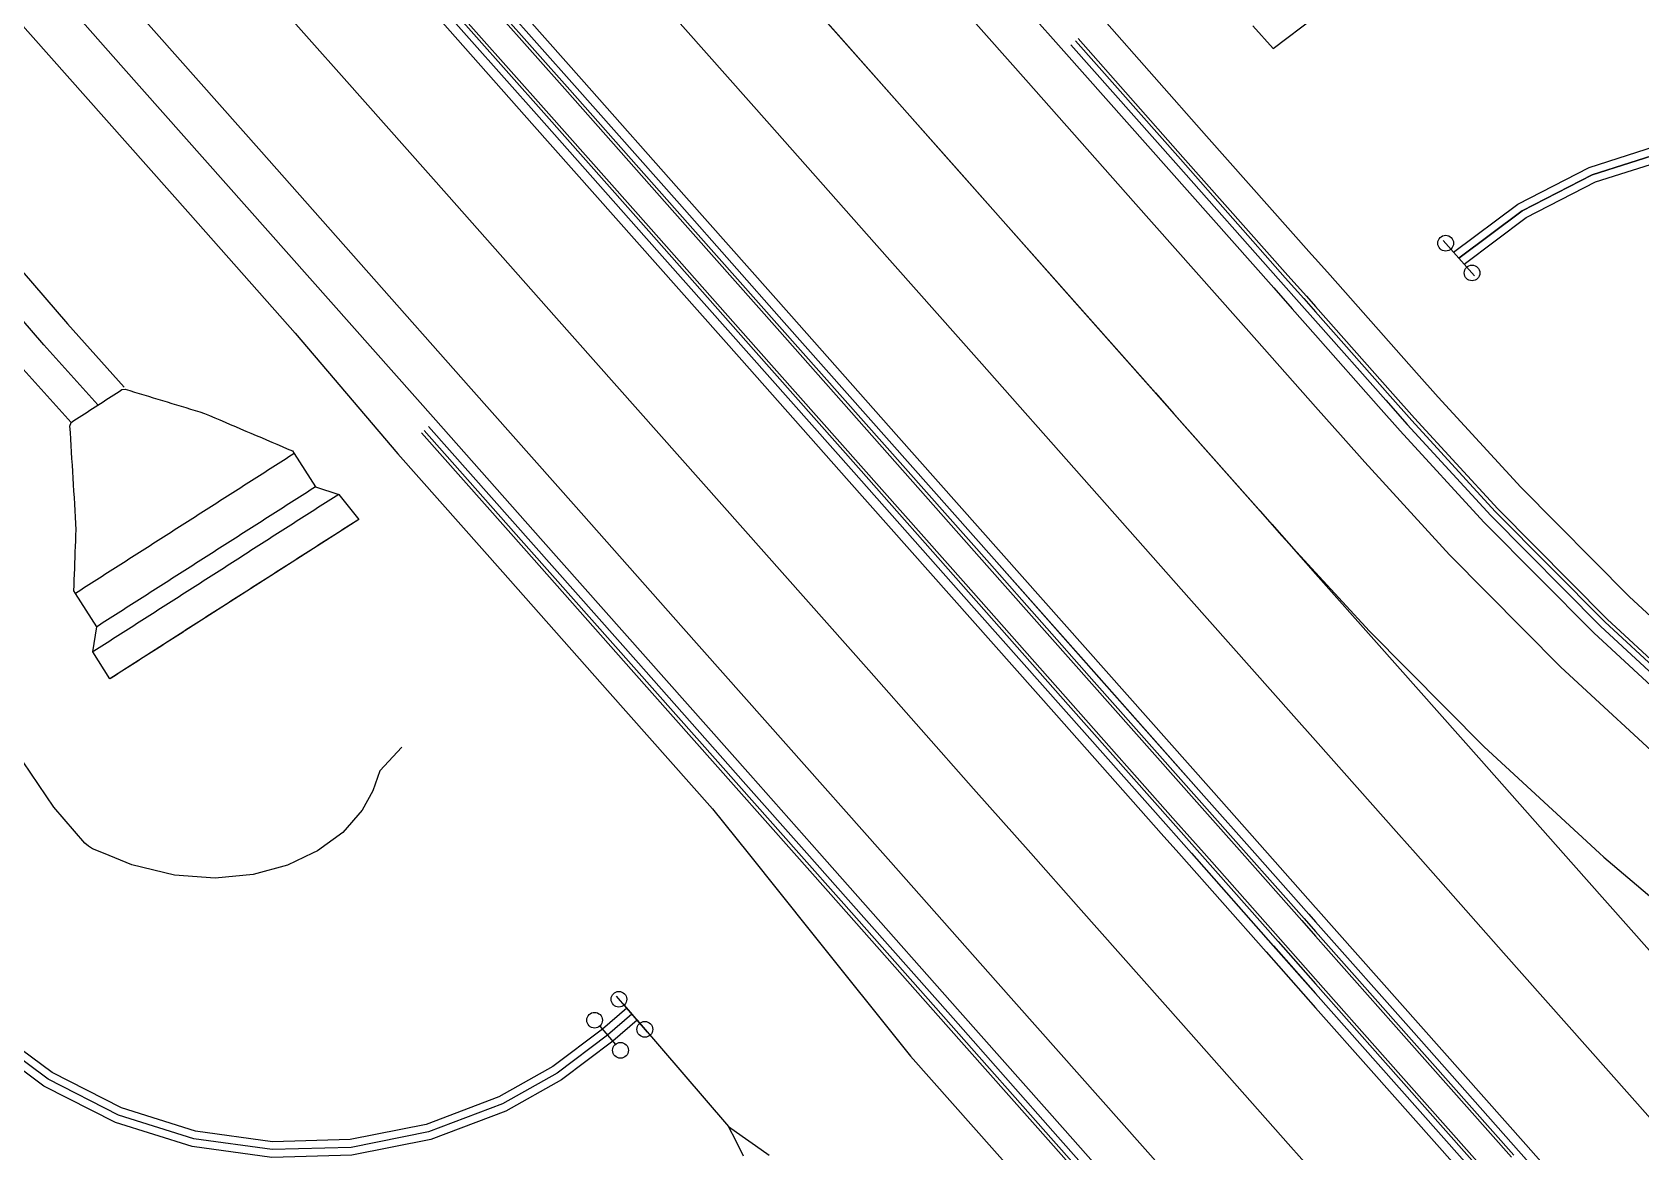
# Model space of a CAD drawing. Extents: x 387562 to 388546, y 804386 to 804945.
# Drawn here: x 387859.4 to 387910.3, y 804790.6 to 804826 of the extents above; entities that cross this region are included whole.
import ezdxf

# ---------------------------------------------------------------- set-up
doc = ezdxf.new("R2010")
doc.units = 0
doc.layers.get('0').update_dxf_attribs({"linetype": 'CONTINUOUS'})

msp = doc.modelspace()

# ---------------------------------------------------------------- linework, layer by layer
at = {"color": 1}
for p, q in [((387898.6599, 804825.4321), (387900, 804826.4447)), ((387898.6599, 804825.4321), (387898.0192, 804826.1549)), ((387904.7829, 804818.5256), (387904.2788, 804819.0941)), ((387878.1327, 804795.1985), (387878.6288, 804794.623)), ((387878.544, 804794.7214), (387881.4393, 804791.3625)), ((387877.3638, 804794.5356), (387877.8598, 804793.9601)), ((387881.4393, 804791.3625), (387881.8662, 804791.0613)), ((387881.6742, 804790.8959), (387881.4393, 804791.3625)), ((387881.9092, 804790.4293), (387881.6742, 804790.8959)), ((387881.8662, 804791.0613), (387882.293, 804790.7602)), ((387882.293, 804790.7602), (387882.7199, 804790.459))]:
    msp.add_line(p, q, dxfattribs=at)
at = {"color": 3}
for p, q in [((387904.0333, 804819.371), (387905.0284, 804818.2486)), ((387898.4786, 804800), (387900, 804798.2839)), ((387878.8705, 804794.3426), (387877.8911, 804795.4788))]:
    msp.add_line(p, q, dxfattribs=at)
at = {"color": 7}
msp.add_line((387898.4786, 804800), (387900, 804798.2839), dxfattribs=at)
at = {"color": 1, "linetype": 'CONTINUOUS'}
for points in [[(387800, 804879.2478), (387800.0751, 804879.186), (387803.7197, 804876.097), (387807.3182, 804872.9577), (387810.8698, 804869.7686), (387814.3739, 804866.5305), (387817.8298, 804863.2441), (387821.2369, 804859.9101), (387824.6547, 804856.592), (387828.024, 804853.2261), (387831.3443, 804849.813), (387834.615, 804846.3534), (387837.8352, 804842.8481), (387841.0045, 804839.2978), (387843.0434, 804836.9587), (387844.1811, 804835.6429), (387847.4516, 804831.8603), (387850.7221, 804828.0777), (387853.9926, 804824.2952), (387857.2631, 804820.5126), (387860.5336, 804816.7301), (387862.3325, 804814.7273)], [(387800, 804876.6295), (387802.4637, 804874.5407), (387806.04, 804871.4194), (387809.5698, 804868.2487), (387813.0524, 804865.0294), (387816.487, 804861.762), (387819.873, 804858.4473), (387823.27, 804855.1489), (387826.6189, 804851.8029), (387829.919, 804848.41), (387833.1697, 804844.9709), (387836.3704, 804841.4864), (387839.5203, 804837.9572), (387841.5469, 804835.6319), (387842.6846, 804834.3161), (387845.9551, 804830.5335), (387849.2256, 804826.751), (387852.496, 804822.9684), (387855.7665, 804819.1859), (387859.037, 804815.4033), (387860.6469, 804813.6112)], [(387856.5095, 804867.2975), (387860.0721, 804863.5195), (387863.5804, 804859.691), (387865.8387, 804857.1676), (387866.9925, 804855.866), (387870.3094, 804852.1246), (387873.6263, 804848.3832), (387876.9432, 804844.6418), (387880.2601, 804840.9004), (387883.577, 804837.159), (387886.8939, 804833.4176), (387890.2108, 804829.6762), (387893.2392, 804826.411), (387896.5561, 804822.6696), (387899.873, 804818.9282), (387900, 804818.7849)], [(387856.6655, 804846.7107), (387859.9824, 804842.9693), (387863.2993, 804839.2279), (387866.6162, 804835.4865), (387869.9331, 804831.7451), (387873.25, 804828.0037), (387876.5669, 804824.2623), (387879.8838, 804820.5209), (387883.2007, 804816.7794), (387886.5176, 804813.038), (387889.8345, 804809.2966), (387893.1514, 804805.5552), (387896.4683, 804801.8138), (387898.0763, 804800)], [(387858.8615, 804841.9756), (387862.1784, 804838.2342), (387865.4953, 804834.4927), (387868.8122, 804830.7513), (387872.1291, 804827.0099), (387875.446, 804823.2685), (387878.7629, 804819.5271), (387882.0798, 804815.7857), (387885.3967, 804812.0443), (387888.7136, 804808.3029), (387892.0305, 804804.5615), (387895.3474, 804800.8201), (387896.0744, 804800)], [(387857.7872, 804827.6593), (387861.1041, 804823.9179), (387864.421, 804820.1764), (387867.7379, 804816.435), (387870.98, 804812.6273), (387874.2969, 804808.8859), (387877.6138, 804805.1445), (387880.9307, 804801.4031), (387882.0546, 804800)], [(387892.2664, 804825.5486), (387895.5833, 804821.8072), (387898.9002, 804818.0658), (387899.4855, 804817.4056), (387900, 804816.8252)], [(387861.672, 804800), (387861.3266, 804800.1428), (387861.1977, 804800.2203), (387861.087, 804800.3143), (387860.1048, 804801.4614), (387858.8873, 804803.2509), (387855.9662, 804807.3572), (387853.0695, 804811.4766), (387850.2561, 804815.6408), (387847.4141, 804819.7896), (387844.7324, 804824.0245)], [(387904.365, 804818.9969), (387906.3983, 804820.5171), (387908.6556, 804821.6789), (387911.0743, 804822.4501), (387913.5875, 804822.8094), (387916.1254, 804822.7467), (387918.6178, 804822.2639), (387920.9956, 804821.3744), (387923.1928, 804820.1026), (387925.1487, 804818.484), (387926.8089, 804816.5634), (387928.1482, 804814.3521), (387929.2849, 804812.1913), (387931.9214, 804807.9748), (387934.9658, 804804.0426), (387938.3874, 804800.434), (387938.8904, 804800)], [(387904.6967, 804818.6228), (387906.6633, 804820.0931), (387908.8466, 804821.2168), (387911.186, 804821.9627), (387913.6168, 804822.3102), (387916.0716, 804822.2497), (387918.4822, 804821.7827), (387920.782, 804820.9223), (387922.9072, 804819.6922), (387924.7989, 804818.1267), (387926.4047, 804816.269), (387927.7001, 804814.1303), (387928.8482, 804811.9477), (387931.5113, 804807.6889), (387934.5862, 804803.7172), (387938.0423, 804800.0723), (387938.126, 804800)], [(387900, 804818.7849), (387900.4582, 804818.268), (387903.1899, 804815.1868), (387903.8744, 804814.4147), (387906.4852, 804811.5702), (387909.9119, 804808.1171), (387913.4855, 804804.8162), (387917.1993, 804801.6738), (387919.3613, 804800)], [(387900, 804816.8252), (387902.2171, 804814.3244), (387902.9009, 804813.5531), (387905.5427, 804810.6747), (387909.0093, 804807.1815), (387912.6244, 804803.8423), (387916.3813, 804800.6634), (387917.2382, 804800)], [(387871.9528, 804813.4897), (387875.2697, 804809.7483), (387878.5866, 804806.0069), (387881.9035, 804802.2654), (387883.9119, 804800)], [(387871.1032, 804803.3535), (387870.4079, 804802.6051), (387870.1915, 804801.9759), (387869.8494, 804801.3588), (387869.2388, 804800.6526), (387868.4432, 804800.0741), (387868.2876, 804800)], [(387878.544, 804794.7214), (387877.775, 804794.0585), (387876.1576, 804792.8416), (387874.3932, 804791.8497), (387872.0194, 804790.9496), (387869.5292, 804790.4558), (387866.9915, 804790.3819), (387864.4768, 804790.7301), (387862.0546, 804791.4906), (387859.7922, 804792.6424), (387857.7522, 804794.1535), (387856.1533, 804795.7864), (387855.9912, 804795.9822), (387855.8324, 804796.1806), (387854.3872, 804798.3867), (387853.5196, 804800)], [(387878.2176, 804795.1001), (387877.4486, 804794.4372), (387875.8841, 804793.2602), (387874.1776, 804792.3008), (387871.8816, 804791.4302), (387869.4731, 804790.9526), (387867.0186, 804790.8812), (387864.5863, 804791.2179), (387862.2436, 804791.9535), (387860.0554, 804793.0675), (387858.0823, 804794.5291), (387856.5358, 804796.1085), (387856.379, 804796.2978), (387856.2254, 804796.4898), (387854.8275, 804798.6235), (387854.0873, 804800)], [(387868.2876, 804800), (387867.4931, 804799.6216), (387866.4068, 804799.3244), (387865.2057, 804799.2098), (387863.9153, 804799.3038), (387862.565, 804799.6308), (387861.672, 804800)], [(387882.0546, 804800), (387884.0605, 804797.4958), (387887.1904, 804793.5885), (387890.5073, 804789.8471), (387893.8242, 804786.1057), (387897.1411, 804782.3643), (387900, 804779.1395)], [(387883.9119, 804800), (387885.2204, 804798.524), (387888.5373, 804794.7826), (387891.8542, 804791.0412), (387895.1711, 804787.2998), (387898.488, 804783.5584), (387900, 804781.8529)], [(387896.0744, 804800), (387898.6643, 804797.0786), (387900, 804795.572)], [(387898.0763, 804800), (387899.7852, 804798.0724), (387900, 804797.8301)], [(387900, 804797.8301), (387903.1021, 804794.331), (387906.419, 804790.5896), (387909.7359, 804786.8482)], [(387900, 804795.572), (387901.9812, 804793.3372), (387905.2981, 804789.5958), (387908.615, 804785.8544), (387911.9319, 804782.113), (387915.2488, 804778.3716), (387918.5657, 804774.6302), (387920.5741, 804772.3647), (387921.2338, 804771.6131), (387921.8859, 804770.855), (387922.5303, 804770.0903), (387923.1671, 804769.3193), (387923.7962, 804768.5419), (387924.4174, 804767.7583), (387925.0308, 804766.9685), (387925.6363, 804766.1726), (387926.2337, 804765.3707), (387926.8231, 804764.5629), (387927.4044, 804763.7492), (387927.9776, 804762.9297), (387928.5425, 804762.1046), (387929.0991, 804761.2738), (387929.6474, 804760.4375), (387930.1873, 804759.5958)]]:
    msp.add_lwpolyline(points, dxfattribs=at)
at = {"color": 7, "linetype": 'CONTINUOUS'}
for points in [[(387861.4907, 804814.1684), (387859.7853, 804816.0667), (387856.5148, 804819.8493), (387853.2443, 804823.6318), (387849.9738, 804827.4144), (387846.7034, 804831.1969), (387843.4329, 804834.9795), (387842.2951, 804836.2953), (387840.2624, 804838.6275), (387837.1028, 804842.1672), (387833.8923, 804845.6621), (387830.6317, 804849.1115), (387827.3214, 804852.5145), (387823.9623, 804855.8705), (387820.5549, 804859.1787), (387817.1584, 804862.503), (387813.7131, 804865.7799), (387810.2198, 804869.0087), (387806.6791, 804872.1885), (387803.0917, 804875.3189), (387800, 804877.9397)], [(387850.7552, 804868.9197), (387854.2379, 804865.3321), (387857.6705, 804861.6966), (387861.0524, 804858.0138), (387863.5938, 804855.1774), (387864.3843, 804854.2858), (387867.7012, 804850.5444), (387871.0181, 804846.803), (387874.335, 804843.0616), (387877.6519, 804839.3202), (387880.9688, 804835.5788), (387884.2857, 804831.8374), (387887.6026, 804828.0959), (387890.9195, 804824.3545), (387894.2364, 804820.6131), (387897.5533, 804816.8717), (387898.1386, 804816.2115), (387900, 804814.1119)], [(387850.7552, 804868.9197), (387854.2379, 804865.3321), (387857.6705, 804861.6966), (387861.0524, 804858.0138), (387863.5938, 804855.1774), (387864.3843, 804854.2858), (387867.7012, 804850.5444), (387871.0181, 804846.803), (387874.335, 804843.0616), (387877.6519, 804839.3202), (387880.9688, 804835.5788), (387884.2857, 804831.8374), (387887.6026, 804828.0959), (387890.9195, 804824.3545), (387894.2364, 804820.6131), (387897.5533, 804816.8717), (387898.1386, 804816.2115), (387900, 804814.1119)], [(387848.2609, 804866.4644), (387851.8125, 804862.8044), (387855.3114, 804859.094), (387858.757, 804855.334), (387860.9748, 804852.8556), (387862.1287, 804851.5541), (387865.4456, 804847.8127), (387868.7625, 804844.0712), (387872.0794, 804840.3298), (387875.3963, 804836.5884), (387878.7132, 804832.847), (387882.0301, 804829.1056), (387885.347, 804825.3642), (387888.6639, 804821.6228), (387891.9808, 804817.8814), (387895.2977, 804814.14), (387898.6146, 804810.3986), (387900, 804808.8359)], [(387848.2609, 804866.4644), (387851.7098, 804862.9117), (387855.109, 804859.3115), (387858.458, 804855.6645), (387860.9748, 804852.8556), (387861.7653, 804851.964), (387865.0822, 804848.2226), (387868.3991, 804844.4812), (387871.716, 804840.7398), (387875.0329, 804836.9983), (387878.3498, 804833.2569), (387881.6667, 804829.5155), (387884.9836, 804825.7741), (387888.3005, 804822.0327), (387891.6174, 804818.2913), (387894.9343, 804814.5499), (387895.5196, 804813.8897), (387898.2512, 804810.8085), (387898.9357, 804810.0364), (387900, 804808.8768)], [(387858.3558, 804850.5338), (387859.5097, 804849.2322), (387862.8266, 804845.4908), (387866.1435, 804841.7494), (387869.4604, 804838.008), (387872.7773, 804834.2666), (387876.0942, 804830.5252), (387879.4111, 804826.7838), (387882.728, 804823.0424), (387886.0449, 804819.301), (387889.3618, 804815.5595), (387892.6787, 804811.8181), (387895.9956, 804808.0767), (387899.3125, 804804.3353), (387900, 804803.5599)], [(387856.5158, 804846.578), (387859.8327, 804842.8366), (387863.1496, 804839.0952), (387866.4665, 804835.3538), (387869.7834, 804831.6124), (387873.1003, 804827.871), (387876.4172, 804824.1296), (387879.7341, 804820.3882), (387883.051, 804816.6468), (387886.368, 804812.9054), (387889.6849, 804809.1639), (387893.0018, 804805.4225), (387896.3187, 804801.6811), (387897.809, 804800)], [(387856.8907, 804846.9104), (387860.2076, 804843.169), (387863.5245, 804839.4276), (387866.8414, 804835.6862), (387870.1583, 804831.9448), (387873.4752, 804828.2033), (387876.7921, 804824.4619), (387880.109, 804820.7205), (387883.4259, 804816.9791), (387886.7428, 804813.2377), (387890.0597, 804809.4963), (387893.3766, 804805.7549), (387896.6936, 804802.0135), (387898.4786, 804800)], [(387856.441, 804846.5117), (387859.7579, 804842.7703), (387863.0748, 804839.0289), (387866.3917, 804835.2875), (387869.7086, 804831.5461), (387873.0255, 804827.8047), (387876.3424, 804824.0632), (387879.6593, 804820.3218), (387882.9762, 804816.5804), (387886.2931, 804812.839), (387889.61, 804809.0976), (387892.9269, 804805.3562), (387896.2438, 804801.6148), (387897.6754, 804800)], [(387859.0111, 804842.1082), (387862.328, 804838.3668), (387865.6449, 804834.6254), (387868.9618, 804830.884), (387872.2787, 804827.1426), (387875.5956, 804823.4012), (387878.9125, 804819.6598), (387882.2294, 804815.9184), (387885.5463, 804812.177), (387888.8632, 804808.4356), (387892.1801, 804804.6941), (387895.497, 804800.9527), (387896.3417, 804800)], [(387859.0859, 804842.1746), (387862.4028, 804838.4332), (387865.7197, 804834.6918), (387869.0367, 804830.9504), (387872.3536, 804827.2089), (387875.6705, 804823.4675), (387878.9874, 804819.7261), (387882.3043, 804815.9847), (387885.6212, 804812.2433), (387888.9381, 804808.5019), (387892.255, 804804.7605), (387895.5719, 804801.0191), (387896.4753, 804800)], [(387858.6362, 804841.7759), (387861.9531, 804838.0345), (387865.27, 804834.2931), (387868.5869, 804830.5517), (387871.9038, 804826.8103), (387875.2207, 804823.0688), (387878.5376, 804819.3274), (387881.8545, 804815.586), (387885.1715, 804811.8446), (387888.4884, 804808.1032), (387891.8053, 804804.3618), (387895.1222, 804800.6204), (387895.6722, 804800)], [(387859.3341, 804835.7126), (387862.651, 804831.9712), (387865.9679, 804828.2298), (387869.2848, 804824.4884), (387872.6018, 804820.747), (387875.9187, 804817.0056), (387879.2356, 804813.2642), (387882.5525, 804809.5228), (387885.8694, 804805.7814), (387889.1863, 804802.04), (387890.9948, 804800)], [(387856.7152, 804833.3908), (387860.0321, 804829.6494), (387863.349, 804825.908), (387866.6659, 804822.1666), (387869.9828, 804818.4252), (387873.2997, 804814.6838), (387876.6166, 804810.9424), (387879.9335, 804807.2009), (387883.2504, 804803.4595), (387886.3174, 804800)], [(387892.4909, 804825.7476), (387895.8078, 804822.0062), (387899.1247, 804818.2648), (387899.71, 804817.6046), (387900, 804817.2775)], [(387892.4086, 804825.6747), (387895.7255, 804821.9333), (387899.0424, 804818.1918), (387899.6276, 804817.5317), (387900, 804817.1117)], [(387938.5082, 804800), (387938.2149, 804800.2531), (387934.776, 804803.8799), (387931.7164, 804807.8318), (387929.0666, 804812.0695), (387927.9241, 804814.2412), (387926.6068, 804816.4162), (387924.9738, 804818.3054), (387923.05, 804819.8974), (387920.8888, 804821.1483), (387918.55, 804822.0233), (387916.0985, 804822.4982), (387913.6022, 804822.5598), (387911.1302, 804822.2064), (387908.7511, 804821.4478), (387906.5308, 804820.3051), (387904.5309, 804818.8098)], [(387900, 804817.2775), (387902.4416, 804814.5234), (387903.1247, 804813.7529), (387905.7602, 804810.8814), (387909.2176, 804807.3974), (387912.8232, 804804.067), (387916.5701, 804800.8965), (387917.7281, 804800)], [(387900, 804817.1117), (387902.3593, 804814.4504), (387903.0426, 804813.6797), (387905.6805, 804810.8056), (387909.1412, 804807.3183), (387912.7503, 804803.9846), (387916.5008, 804800.811), (387917.5485, 804800)], [(387900, 804814.1119), (387900.8702, 804813.1303), (387901.5547, 804812.3582), (387904.2378, 804809.4349), (387907.7595, 804805.8861), (387911.4321, 804802.4938), (387914.3793, 804800)], [(387900, 804814.1119), (387900.8702, 804813.1303), (387901.5547, 804812.3582), (387904.2378, 804809.4349), (387907.7595, 804805.8861), (387911.4321, 804802.4938), (387914.3793, 804800)], [(387871.7283, 804813.2907), (387875.0452, 804809.5493), (387878.3621, 804805.8078), (387881.679, 804802.0664), (387883.511, 804800)], [(387871.8106, 804813.3636), (387875.1275, 804809.6222), (387878.4444, 804805.8808), (387881.7613, 804802.1394), (387883.658, 804800)], [(387900, 804808.8768), (387901.7005, 804807.0241), (387905.3294, 804803.3673), (387908.9749, 804800)], [(387900, 804808.8359), (387901.9315, 804806.6571), (387905.2484, 804802.9157), (387907.8333, 804800)], [(387900, 804803.5599), (387902.6294, 804800.5939), (387903.156, 804800)], [(387878.3808, 804794.9107), (387877.6118, 804794.2479), (387876.0209, 804793.0509), (387874.2854, 804792.0752), (387871.9505, 804791.1899), (387869.5011, 804790.7042), (387867.0051, 804790.6315), (387864.5315, 804790.974), (387862.1491, 804791.722), (387859.9238, 804792.855), (387857.9173, 804794.3413), (387856.3446, 804795.9475), (387856.1851, 804796.14), (387856.0289, 804796.3352), (387854.6073, 804798.5051), (387853.8034, 804800)], [(387883.511, 804800), (387884.9959, 804798.325), (387888.3128, 804794.5836), (387891.6297, 804790.8422), (387894.9466, 804787.1008), (387898.2635, 804783.3594), (387900, 804781.4006)], [(387883.658, 804800), (387885.0782, 804798.398), (387888.3951, 804794.6566), (387891.712, 804790.9152), (387895.0289, 804787.1738), (387898.3458, 804783.4324), (387900, 804781.5665)], [(387886.3174, 804800), (387886.5673, 804799.7181), (387889.8842, 804795.9767), (387893.2011, 804792.2353), (387896.518, 804788.4939), (387899.8349, 804784.7525), (387900, 804784.5662)], [(387890.9948, 804800), (387892.5032, 804798.2985), (387895.8201, 804794.5571), (387899.137, 804790.8157), (387900, 804789.8423)], [(387895.6722, 804800), (387898.4391, 804796.879), (387900, 804795.1183)], [(387896.3417, 804800), (387898.814, 804797.2113), (387900, 804795.8735)], [(387896.4753, 804800), (387898.8888, 804797.2777), (387900, 804796.0242)], [(387897.6754, 804800), (387899.5607, 804797.8734), (387900, 804797.3779)], [(387897.809, 804800), (387899.6356, 804797.9397), (387900, 804797.5286)], [(387903.156, 804800), (387905.9463, 804796.8525), (387909.2632, 804793.1111), (387912.5802, 804789.3697)], [(387907.8333, 804800), (387908.5653, 804799.1743), (387911.8822, 804795.4329), (387915.1991, 804791.6915), (387918.516, 804787.9501)], [(387908.9749, 804800), (387909.1138, 804799.8718), (387913.0465, 804796.544), (387917.1202, 804793.3903), (387918.4747, 804792.4027), (387921.3271, 804790.4166), (387925.6593, 804787.6286), (387930.1085, 804785.0315), (387934.6665, 804782.6303), (387939.3245, 804780.4294), (387944.0737, 804778.4331), (387948.9053, 804776.6451), (387953.81, 804775.0688), (387958.7785, 804773.7072), (387963.8016, 804772.5628), (387968.8696, 804771.6378), (387972.8168, 804771.0736), (387973.9731, 804770.9339), (387977.739, 804770.5586)], [(387900, 804798.2839), (387900.0105, 804798.2721), (387903.3274, 804794.5307), (387906.6443, 804790.7892), (387909.9612, 804787.0478)], [(387900, 804797.5286), (387902.9525, 804794.1983), (387906.2694, 804790.4569)], [(387900, 804797.3779), (387902.8776, 804794.132), (387906.1945, 804790.3906)], [(387900, 804796.0242), (387902.2057, 804793.5362), (387905.5226, 804789.7948), (387908.8395, 804786.0534), (387912.1564, 804782.312), (387915.4733, 804778.5706), (387918.7902, 804774.8292), (387920.7994, 804772.5629), (387921.4602, 804771.8099), (387922.1143, 804771.0495), (387922.7607, 804770.2825), (387923.3994, 804769.5092), (387924.0303, 804768.7295), (387924.6534, 804767.9435), (387925.2687, 804767.1513), (387925.8759, 804766.3531), (387926.4752, 804765.5487), (387927.0664, 804764.7385), (387927.6494, 804763.9223), (387928.2243, 804763.1004), (387928.7909, 804762.2728), (387929.3492, 804761.4395), (387929.8991, 804760.6007), (387930.4407, 804759.7565)], [(387900, 804795.8735), (387902.1309, 804793.4699), (387905.4478, 804789.7285), (387908.7647, 804785.9871), (387912.0816, 804782.2457), (387915.3985, 804778.5043), (387918.7154, 804774.7629), (387920.7243, 804772.4968), (387921.3847, 804771.7443), (387922.0381, 804770.9846), (387922.6839, 804770.2185), (387923.322, 804769.4459), (387923.9523, 804768.667), (387924.5748, 804767.8818), (387925.1894, 804767.0904), (387925.796, 804766.2929), (387926.3947, 804765.4894), (387926.9853, 804764.6799), (387927.5677, 804763.8646), (387928.142, 804763.0435), (387928.7081, 804762.2167), (387929.2658, 804761.3843), (387929.8152, 804760.5463), (387930.3562, 804759.7029)], [(387900, 804795.1183), (387901.756, 804793.1376), (387905.0729, 804789.3961), (387908.3898, 804785.6547), (387911.7067, 804781.9133), (387915.0236, 804778.1719), (387918.3405, 804774.4305), (387920.8128, 804771.6418), (387921.4724, 804770.8902), (387922.1245, 804770.1321), (387922.7689, 804769.3675), (387923.4057, 804768.5964), (387924.0348, 804767.8191), (387924.656, 804767.0355), (387925.2694, 804766.2457), (387925.8748, 804765.4498), (387926.4723, 804764.6479), (387927.0617, 804763.8401), (387927.643, 804763.0264), (387928.2161, 804762.2069), (387928.781, 804761.3818), (387929.3376, 804760.551), (387929.8859, 804759.7147)]]:
    msp.add_lwpolyline(points, dxfattribs=at)
at = {"color": 2, "linetype": 'CONTINUOUS'}
for points in [[(387858.7683, 804862.7188), (387862.1642, 804859.0207), (387864.7162, 804856.1725), (387865.5067, 804855.2809), (387868.8236, 804851.5395), (387872.1405, 804847.7981), (387875.4574, 804844.0567), (387878.7743, 804840.3153), (387882.0912, 804836.5738), (387885.4081, 804832.8324), (387888.725, 804829.091), (387892.0419, 804825.3496), (387895.3588, 804821.6082), (387898.6757, 804817.8668), (387899.261, 804817.2066), (387900, 804816.373)], [(387856.6662, 804846.7114), (387859.9831, 804842.97), (387863.3, 804839.2286), (387866.6169, 804835.4872), (387869.9338, 804831.7457), (387873.2507, 804828.0043), (387876.5676, 804824.2629), (387879.8846, 804820.5215), (387883.2015, 804816.7801), (387886.5184, 804813.0387), (387889.8353, 804809.2973), (387893.1522, 804805.5559), (387896.4691, 804801.8145), (387898.0777, 804800)], [(387858.8607, 804841.9749), (387862.1776, 804838.2335), (387865.4945, 804834.4921), (387868.8114, 804830.7507), (387872.1283, 804827.0093), (387875.4452, 804823.2679), (387878.7621, 804819.5264), (387882.079, 804815.785), (387885.3959, 804812.0436), (387888.7128, 804808.3022), (387892.0297, 804804.5608), (387895.3466, 804800.8194), (387896.0731, 804800)], [(387858.9096, 804828.6543), (387862.2265, 804824.9129), (387865.5434, 804821.1715), (387868.8603, 804817.4301), (387872.1772, 804813.6887), (387875.4941, 804809.9473), (387878.8111, 804806.2059), (387882.128, 804802.4645), (387884.3128, 804800)], [(387900, 804816.373), (387901.9926, 804814.1254), (387902.6771, 804813.3533), (387905.3252, 804810.4681), (387908.801, 804806.9656), (387912.4257, 804803.6176), (387916.1925, 804800.4302), (387916.7482, 804800)], [(387884.3128, 804800), (387885.4449, 804798.7231), (387888.7618, 804794.9816), (387892.0787, 804791.2402), (387895.3956, 804787.4988), (387898.7125, 804783.7574), (387900, 804782.3051)], [(387896.0731, 804800), (387898.6635, 804797.078), (387900, 804795.5705)], [(387898.0777, 804800), (387899.786, 804798.0731), (387900, 804797.8316)], [(387900, 804797.8316), (387903.1029, 804794.3316), (387906.4198, 804790.5902), (387909.7367, 804786.8488)], [(387900, 804795.5705), (387901.9805, 804793.3366), (387905.2974, 804789.5952), (387908.6143, 804785.8538), (387911.9312, 804782.1123), (387915.2481, 804778.3709), (387918.565, 804774.6295), (387920.5734, 804772.3641), (387921.233, 804771.6125), (387921.8851, 804770.8543), (387922.5296, 804770.0897), (387923.1663, 804769.3187), (387923.7954, 804768.5413), (387924.4166, 804767.7577), (387925.03, 804766.9679), (387925.6355, 804766.172), (387926.2329, 804765.3701), (387926.8223, 804764.5623), (387927.4036, 804763.7486), (387927.9767, 804762.9291), (387928.5417, 804762.104), (387929.0983, 804761.2732), (387929.6466, 804760.437), (387930.1865, 804759.5952)]]:
    msp.add_lwpolyline(points, dxfattribs=at)
at = {"color": 3, "linetype": 'CONTINUOUS'}
for points in [[(387856.8907, 804846.9104), (387860.2076, 804843.169), (387863.5245, 804839.4276), (387866.8414, 804835.6862), (387870.1583, 804831.9448), (387873.4752, 804828.2033), (387876.7921, 804824.4619), (387880.109, 804820.7205), (387883.4259, 804816.9791), (387886.7428, 804813.2377), (387890.0597, 804809.4963), (387893.3766, 804805.7549), (387896.6936, 804802.0135), (387898.4786, 804800)], [(387904.5309, 804818.8098), (387906.5308, 804820.3051), (387908.7511, 804821.4478), (387911.1302, 804822.2064), (387913.6022, 804822.5598), (387916.0985, 804822.4982), (387918.55, 804822.0233), (387920.8888, 804821.1483), (387923.05, 804819.8974), (387924.9738, 804818.3054), (387926.6068, 804816.4162), (387927.9241, 804814.2412), (387929.0666, 804812.0695), (387931.7164, 804807.8318), (387934.776, 804803.8799), (387938.2149, 804800.2531), (387938.5082, 804800)], [(387878.3808, 804794.9107), (387877.6118, 804794.2479), (387876.0209, 804793.0509), (387874.2854, 804792.0752), (387871.9505, 804791.1899), (387869.5011, 804790.7042), (387867.0051, 804790.6315), (387864.5315, 804790.974), (387862.1491, 804791.722), (387859.9238, 804792.855), (387857.9173, 804794.3413), (387856.3446, 804795.9475), (387856.1851, 804796.14), (387856.0289, 804796.3352), (387854.6073, 804798.5051), (387853.8034, 804800)], [(387900, 804798.2839), (387900.0105, 804798.2721), (387903.3274, 804794.5307), (387906.6443, 804790.7892), (387909.9612, 804787.0478), (387913.2781, 804783.3064), (387916.595, 804779.565), (387919.9119, 804775.8236), (387923.2288, 804772.0822), (387926.5457, 804768.3408), (387929.8626, 804764.5994), (387933.1795, 804760.858), (387936.4964, 804757.1166)]]:
    msp.add_lwpolyline(points, dxfattribs=at)
at = {"color": 252, "linetype": 'CONTINUOUS'}
for points in [[(387861.8765, 804805.5123), (387861.3408, 804806.3673), (387861.4652, 804807.1592), (387860.7915, 804808.2121), (387860.7383, 804808.2952), (387860.7447, 804808.4707), (387860.7512, 804808.6463), (387860.7576, 804808.8218), (387860.764, 804808.9973), (387860.7704, 804809.1728), (387860.7769, 804809.3483), (387860.7833, 804809.5238), (387860.7897, 804809.6993), (387860.7962, 804809.8748), (387860.8026, 804810.0504), (387860.809, 804810.2259), (387860.8038, 804810.4196), (387860.791, 804810.6251), (387860.7783, 804810.8306), (387860.7655, 804811.036), (387860.7528, 804811.2415), (387860.7401, 804811.447), (387860.7273, 804811.6524), (387860.7146, 804811.8579), (387860.7018, 804812.0634), (387860.6891, 804812.2688), (387860.6764, 804812.4743), (387860.6636, 804812.6797), (387860.6509, 804812.8852), (387860.6381, 804813.0907), (387860.6254, 804813.2961), (387860.6127, 804813.5016), (387860.6564, 804813.6189), (387860.7402, 804813.6734), (387860.8241, 804813.7278), (387860.908, 804813.7823), (387860.9919, 804813.8367), (387861.0758, 804813.8912), (387861.1597, 804813.9457), (387861.2435, 804814.0001), (387861.3274, 804814.0546), (387861.4113, 804814.1091), (387861.4952, 804814.1635), (387861.5791, 804814.218), (387861.663, 804814.2724), (387861.7468, 804814.3269), (387861.8307, 804814.3814), (387861.9146, 804814.4358), (387861.9985, 804814.4903), (387862.0824, 804814.5447), (387862.1663, 804814.5992), (387862.2502, 804814.6537), (387862.3594, 804814.6685), (387862.5069, 804814.6235), (387862.6545, 804814.5785), (387862.802, 804814.5335), (387862.9495, 804814.4885), (387863.097, 804814.4435), (387863.2446, 804814.3985), (387863.3921, 804814.3535), (387863.5396, 804814.3085), (387863.6871, 804814.2635), (387863.8347, 804814.2185), (387863.9822, 804814.1735), (387864.1297, 804814.1285), (387864.2773, 804814.0835), (387864.4248, 804814.0385), (387864.5723, 804813.9935), (387864.7198, 804813.9485), (387864.8674, 804813.9035), (387865.0296, 804813.8354), (387865.1931, 804813.7655), (387865.3567, 804813.6955), (387865.5202, 804813.6255), (387865.6837, 804813.5556), (387865.8472, 804813.4856), (387866.0107, 804813.4156), (387866.1742, 804813.3457), (387866.3377, 804813.2757), (387866.5012, 804813.2057), (387866.6647, 804813.1358), (387866.8282, 804813.0658), (387866.9917, 804812.9958), (387867.1552, 804812.9259), (387867.3187, 804812.8559), (387867.4822, 804812.7859), (387867.6457, 804812.716), (387867.6993, 804812.6322), (387868.373, 804811.5793), (387869.1176, 804811.3434), (387869.7465, 804810.5518), (387861.8765, 804805.5123)], [(387867.6993, 804812.6322), (387867.615, 804812.5783), (387867.5308, 804812.5244), (387867.4465, 804812.4705), (387867.3623, 804812.4166), (387867.2781, 804812.3627), (387867.1938, 804812.3088), (387867.1096, 804812.2549), (387867.0253, 804812.201), (387866.9411, 804812.1471), (387866.8569, 804812.0932), (387866.7726, 804812.0393), (387866.6884, 804811.9854), (387866.6041, 804811.9315), (387866.5199, 804811.8776), (387866.4357, 804811.8237), (387866.3514, 804811.7698), (387866.2672, 804811.7159), (387866.1829, 804811.662), (387866.0987, 804811.608), (387866.0144, 804811.5541), (387865.9302, 804811.5002), (387865.846, 804811.4463), (387865.7617, 804811.3924), (387865.6775, 804811.3385), (387865.5932, 804811.2846), (387865.509, 804811.2307), (387865.4248, 804811.1768), (387865.3405, 804811.1229), (387865.2563, 804811.069), (387865.172, 804811.0151), (387865.0878, 804810.9612), (387865.0036, 804810.9073), (387864.9193, 804810.8534), (387864.8351, 804810.7995), (387864.7508, 804810.7456), (387864.6666, 804810.6917), (387864.5823, 804810.6378), (387864.4981, 804810.5839), (387864.4139, 804810.53), (387864.3296, 804810.4761), (387864.2454, 804810.4222), (387864.1611, 804810.3683), (387864.0769, 804810.3144), (387863.9927, 804810.2605), (387863.9084, 804810.2066), (387863.8242, 804810.1526), (387863.7399, 804810.0987), (387863.6557, 804810.0448), (387863.5715, 804809.9909), (387863.4872, 804809.937), (387863.403, 804809.8831), (387863.3187, 804809.8292), (387863.2345, 804809.7753), (387863.1502, 804809.7214), (387863.066, 804809.6675), (387862.9818, 804809.6136), (387862.8975, 804809.5597), (387862.8133, 804809.5058), (387862.729, 804809.4519), (387862.6448, 804809.398), (387862.5606, 804809.3441), (387862.4763, 804809.2902), (387862.3921, 804809.2363), (387862.3078, 804809.1824), (387862.2236, 804809.1285), (387862.1394, 804809.0746), (387862.0551, 804809.0207), (387861.9709, 804808.9668), (387861.8866, 804808.9129), (387861.8024, 804808.859), (387861.7182, 804808.8051), (387861.6339, 804808.7512), (387861.5497, 804808.6972), (387861.4654, 804808.6433), (387861.3812, 804808.5894), (387861.2969, 804808.5355), (387861.2127, 804808.4816), (387861.1285, 804808.4277), (387861.0442, 804808.3738), (387860.96, 804808.3199), (387860.8757, 804808.266), (387860.7915, 804808.2121)], [(387868.373, 804811.5793), (387868.2887, 804811.5254), (387868.2045, 804811.4715), (387868.1203, 804811.4176), (387868.036, 804811.3637), (387867.9518, 804811.3098), (387867.8675, 804811.2559), (387867.7833, 804811.202), (387867.6991, 804811.1481), (387867.6148, 804811.0942), (387867.5306, 804811.0403), (387867.4463, 804810.9864), (387867.3621, 804810.9325), (387867.2779, 804810.8786), (387867.1936, 804810.8247), (387867.1094, 804810.7708), (387867.0251, 804810.7169), (387866.9409, 804810.663), (387866.8567, 804810.6091), (387866.7724, 804810.5551), (387866.6882, 804810.5012), (387866.6039, 804810.4473), (387866.5197, 804810.3934), (387866.4354, 804810.3395), (387866.3512, 804810.2856), (387866.267, 804810.2317), (387866.1827, 804810.1778), (387866.0985, 804810.1239), (387866.0142, 804810.07), (387865.93, 804810.0161), (387865.8458, 804809.9622), (387865.7615, 804809.9083), (387865.6773, 804809.8544), (387865.593, 804809.8005), (387865.5088, 804809.7466), (387865.4246, 804809.6927), (387865.3403, 804809.6388), (387865.2561, 804809.5849), (387865.1718, 804809.531), (387865.0876, 804809.4771), (387865.0033, 804809.4232), (387864.9191, 804809.3693), (387864.8349, 804809.3154), (387864.7506, 804809.2615), (387864.6664, 804809.2076), (387864.5821, 804809.1537), (387864.4979, 804809.0997), (387864.4137, 804809.0458), (387864.3294, 804808.9919), (387864.2452, 804808.938), (387864.1609, 804808.8841), (387864.0767, 804808.8302), (387863.9925, 804808.7763), (387863.9082, 804808.7224), (387863.824, 804808.6685), (387863.7397, 804808.6146), (387863.6555, 804808.5607), (387863.5712, 804808.5068), (387863.487, 804808.4529), (387863.4028, 804808.399), (387863.3185, 804808.3451), (387863.2343, 804808.2912), (387863.15, 804808.2373), (387863.0658, 804808.1834), (387862.9816, 804808.1295), (387862.8973, 804808.0756), (387862.8131, 804808.0217), (387862.7288, 804807.9678), (387862.6446, 804807.9139), (387862.5604, 804807.86), (387862.4761, 804807.8061), (387862.3919, 804807.7522), (387862.3076, 804807.6983), (387862.2234, 804807.6443), (387862.1392, 804807.5904), (387862.0549, 804807.5365), (387861.9707, 804807.4826), (387861.8864, 804807.4287), (387861.8022, 804807.3748), (387861.7179, 804807.3209), (387861.6337, 804807.267), (387861.5495, 804807.2131), (387861.4652, 804807.1592)], [(387869.1176, 804811.3434), (387869.0333, 804811.2895), (387868.9491, 804811.2356), (387868.8649, 804811.1817), (387868.7806, 804811.1278), (387868.6964, 804811.0739), (387868.6121, 804811.02), (387868.5279, 804810.9661), (387868.4437, 804810.9122), (387868.3594, 804810.8583), (387868.2752, 804810.8044), (387868.1909, 804810.7505), (387868.1067, 804810.6966), (387868.0224, 804810.6427), (387867.9382, 804810.5888), (387867.854, 804810.5349), (387867.7697, 804810.481), (387867.6855, 804810.4271), (387867.6012, 804810.3732), (387867.517, 804810.3193), (387867.4328, 804810.2654), (387867.3485, 804810.2115), (387867.2643, 804810.1576), (387867.18, 804810.1037), (387867.0958, 804810.0498), (387867.0116, 804809.9959), (387866.9273, 804809.9419), (387866.8431, 804809.888), (387866.7588, 804809.8341), (387866.6746, 804809.7802), (387866.5904, 804809.7263), (387866.5061, 804809.6724), (387866.4219, 804809.6185), (387866.3376, 804809.5646), (387866.2534, 804809.5107), (387866.1691, 804809.4568), (387866.0849, 804809.4029), (387866.0007, 804809.349), (387865.9164, 804809.2951), (387865.8322, 804809.2412), (387865.7479, 804809.1873), (387865.6637, 804809.1334), (387865.5795, 804809.0795), (387865.4952, 804809.0256), (387865.411, 804808.9717), (387865.3267, 804808.9178), (387865.2425, 804808.8639), (387865.1583, 804808.81), (387865.074, 804808.7561), (387864.9898, 804808.7022), (387864.9055, 804808.6483), (387864.8213, 804808.5944), (387864.737, 804808.5405), (387864.6528, 804808.4865), (387864.5686, 804808.4326), (387864.4843, 804808.3787), (387864.4001, 804808.3248), (387864.3158, 804808.2709), (387864.2316, 804808.217), (387864.1474, 804808.1631), (387864.0631, 804808.1092), (387863.9789, 804808.0553), (387863.8946, 804808.0014), (387863.8104, 804807.9475), (387863.7262, 804807.8936), (387863.6419, 804807.8397), (387863.5577, 804807.7858), (387863.4734, 804807.7319), (387863.3892, 804807.678), (387863.3049, 804807.6241), (387863.2207, 804807.5702), (387863.1365, 804807.5163), (387863.0522, 804807.4624), (387862.968, 804807.4085), (387862.8837, 804807.3546), (387862.7995, 804807.3007), (387862.7153, 804807.2468), (387862.631, 804807.1929), (387862.5468, 804807.139), (387862.4625, 804807.0851), (387862.3783, 804807.0312), (387862.2941, 804806.9772), (387862.2098, 804806.9233), (387862.1256, 804806.8694), (387862.0413, 804806.8155), (387861.9571, 804806.7616), (387861.8728, 804806.7077), (387861.7886, 804806.6538), (387861.7044, 804806.5999), (387861.6201, 804806.546), (387861.5359, 804806.4921), (387861.4516, 804806.4382), (387861.3674, 804806.3843), (387861.3408, 804806.3673)], [(387869.7465, 804810.5518), (387869.6623, 804810.4978), (387869.5781, 804810.4439), (387869.4938, 804810.39), (387869.4096, 804810.336), (387869.3254, 804810.2821), (387869.2412, 804810.2282), (387869.1569, 804810.1742), (387869.0727, 804810.1203), (387868.9885, 804810.0664), (387868.9043, 804810.0124), (387868.8201, 804809.9585), (387868.7358, 804809.9046), (387868.6516, 804809.8506), (387868.5674, 804809.7967), (387868.4832, 804809.7428), (387868.3989, 804809.6889), (387868.3147, 804809.6349), (387868.2305, 804809.581), (387868.1463, 804809.5271), (387868.062, 804809.4731), (387867.9778, 804809.4192), (387867.8936, 804809.3653), (387867.8094, 804809.3113), (387867.7252, 804809.2574), (387867.6409, 804809.2035), (387867.5567, 804809.1495), (387867.4725, 804809.0956), (387867.3883, 804809.0417), (387867.304, 804808.9877), (387867.2198, 804808.9338), (387867.1356, 804808.8799), (387867.0514, 804808.8259), (387866.9671, 804808.772), (387866.8829, 804808.7181), (387866.7987, 804808.6642), (387866.7145, 804808.6102), (387866.6303, 804808.5563), (387866.546, 804808.5024), (387866.4618, 804808.4484), (387866.3776, 804808.3945), (387866.2934, 804808.3406), (387866.2091, 804808.2866), (387866.1249, 804808.2327), (387866.0407, 804808.1788), (387865.9565, 804808.1248), (387865.8722, 804808.0709), (387865.788, 804808.017), (387865.7038, 804807.963), (387865.6196, 804807.9091), (387865.5354, 804807.8552), (387865.4511, 804807.8012), (387865.3669, 804807.7473), (387865.2827, 804807.6934), (387865.1985, 804807.6394), (387865.1142, 804807.5855), (387865.03, 804807.5316), (387864.9458, 804807.4777), (387864.8616, 804807.4237), (387864.7774, 804807.3698), (387864.6931, 804807.3159), (387864.6089, 804807.2619), (387864.5247, 804807.208), (387864.4405, 804807.1541), (387864.3562, 804807.1001), (387864.272, 804807.0462), (387864.1878, 804806.9923), (387864.1036, 804806.9383), (387864.0193, 804806.8844), (387863.9351, 804806.8305), (387863.8509, 804806.7765), (387863.7667, 804806.7226), (387863.6825, 804806.6687), (387863.5982, 804806.6147), (387863.514, 804806.5608), (387863.4298, 804806.5069), (387863.3456, 804806.4529), (387863.2613, 804806.399), (387863.1771, 804806.3451), (387863.0929, 804806.2912), (387863.0087, 804806.2372), (387862.9244, 804806.1833), (387862.8402, 804806.1294), (387862.756, 804806.0754), (387862.6718, 804806.0215), (387862.5876, 804805.9676), (387862.5033, 804805.9136), (387862.4191, 804805.8597), (387862.3349, 804805.8058), (387862.2507, 804805.7518), (387862.1664, 804805.6979), (387862.0822, 804805.644), (387861.998, 804805.59), (387861.9138, 804805.5361), (387861.8765, 804805.5123)]]:
    msp.add_lwpolyline(points, dxfattribs=at)
at = {"color": 1}
for centre, radius in [((387904.1132, 804819.281), 0.2497), ((387904.9472, 804818.3402), 0.2477), ((387877.971, 804795.3861), 0.2477), ((387877.202, 804794.7233), 0.2477), ((387878.7919, 804794.4338), 0.2497), ((387878.0229, 804793.7709), 0.2497)]:
    msp.add_circle(centre, radius, dxfattribs=at)

doc.saveas('drawing.dxf')
